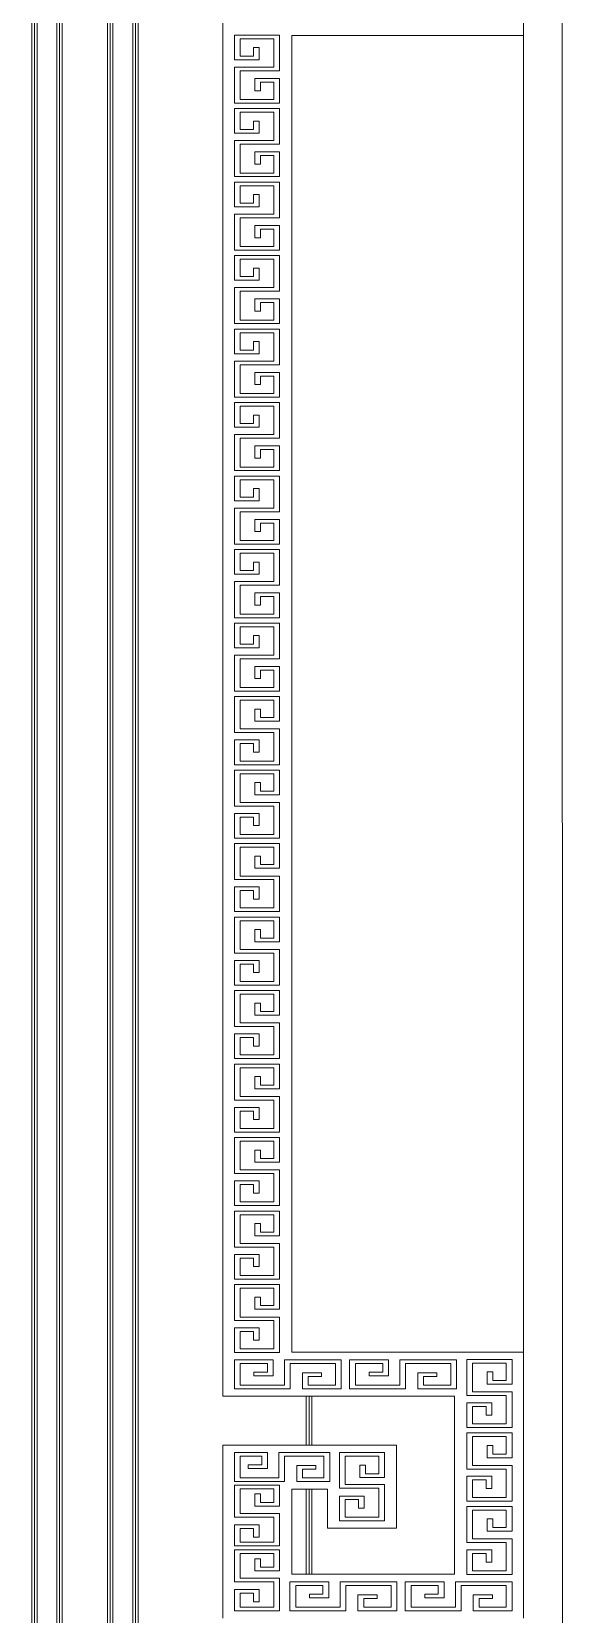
# Model space of a CAD drawing. Extents: x 44111 to 90315, y 4379 to 151689.
# Drawn here: x 62803 to 63059, y 132765 to 133529 of the extents above; entities that cross this region are included whole.
import ezdxf

# ---------------------------------------------------------------- set-up
doc = ezdxf.new("R2010")
doc.units = 0
doc.header["$LTSCALE"] = 1000
doc.header["$MEASUREMENT"] = 0
doc.layers.add('细线', color=8, linetype='Continuous', lineweight=0)

msp = doc.modelspace()

# ---------------------------------------------------------------- linework, layer by layer
at = {"layer": '细线'}
for p, q in [((62803.29, 134379.52), (62803.29, 132092.93)), ((62804.59, 134378.59), (62804.59, 132093.86)), ((62805.88, 132094.78), (62805.88, 134377.67)), ((62815.48, 134371.29), (62815.48, 132101.16)), ((62816.78, 132102.09), (62816.78, 134370.36)), ((62818.07, 132103.02), (62818.07, 134369.43)), ((62839.87, 134354.82), (62839.87, 132117.63)), ((62841.17, 132118.56), (62841.17, 134353.89)), ((62842.46, 132119.49), (62842.46, 134352.96)), ((62852.06, 134346.58), (62852.06, 132125.87)), ((62853.36, 132126.79), (62853.36, 134345.65)), ((62854.66, 132127.72), (62854.66, 134344.73)), ((63059.36, 134258.48), (63059.37, 132210.37)), ((63040.66, 133527.01), (63040.66, 133655.35)), ((62895.58, 133548.22), (62895.58, 132870.25)), ((62901.1, 133527.26), (62922.9, 133527.26)), ((62901.1, 133515.31), (62901.1, 133527.26)), ((62922.9, 133527.26), (62922.9, 133510.04)), ((62903.88, 133525.49), (62903.88, 133517.08)), ((62920.12, 133525.49), (62903.88, 133525.49)), ((62910.34, 133521.22), (62913.09, 133521.22)), ((62910.34, 133517.08), (62910.34, 133521.22)), ((62913.09, 133521.22), (62913.09, 133515.31)), ((62920.12, 133511.81), (62920.12, 133525.49)), ((62928.83, 133527.01), (63040.66, 133527.01)), ((62928.83, 132891.46), (62928.83, 133527.01)), ((63040.66, 132891.46), (63040.66, 133527.01)), ((62913.09, 133515.31), (62901.1, 133515.31)), ((62903.88, 133517.08), (62910.34, 133517.08)), ((62901.1, 133511.81), (62920.12, 133511.81)), ((62901.1, 133494.38), (62901.1, 133511.81)), ((62903.88, 133510.04), (62903.88, 133496.14)), ((62922.9, 133510.04), (62903.88, 133510.04)), ((62910.91, 133506.32), (62922.9, 133506.32)), ((62910.91, 133500.41), (62910.91, 133506.32)), ((62913.68, 133504.55), (62913.68, 133500.41)), ((62920.12, 133504.55), (62913.68, 133504.55)), ((62920.12, 133496.14), (62920.12, 133504.55)), ((62922.9, 133506.32), (62922.9, 133494.38)), ((62913.68, 133500.41), (62910.91, 133500.41)), ((62922.9, 133494.38), (62901.1, 133494.38)), ((62901.1, 133491.77), (62922.9, 133491.77)), ((62901.1, 133479.83), (62901.1, 133491.77)), ((62903.88, 133496.14), (62920.12, 133496.14)), ((62903.88, 133490.01), (62903.88, 133481.6)), ((62920.12, 133490.01), (62903.88, 133490.01)), ((62920.12, 133476.33), (62920.12, 133490.01)), ((62922.9, 133491.77), (62922.9, 133474.56)), ((62903.88, 133481.6), (62910.34, 133481.6)), ((62910.34, 133485.74), (62913.09, 133485.74)), ((62910.34, 133481.6), (62910.34, 133485.74)), ((62913.09, 133485.74), (62913.09, 133479.83)), ((62913.09, 133479.83), (62901.1, 133479.83)), ((62901.1, 133476.33), (62920.12, 133476.33)), ((62901.1, 133458.9), (62901.1, 133476.33)), ((62903.88, 133474.56), (62903.88, 133460.66)), ((62922.9, 133474.56), (62903.88, 133474.56)), ((62910.91, 133470.84), (62922.9, 133470.84)), ((62910.91, 133464.93), (62910.91, 133470.84)), ((62913.68, 133469.07), (62913.68, 133464.93)), ((62920.12, 133469.07), (62913.68, 133469.07)), ((62920.12, 133460.66), (62920.12, 133469.07)), ((62922.9, 133470.84), (62922.9, 133458.9)), ((62922.9, 133458.9), (62901.1, 133458.9)), ((62903.88, 133460.66), (62920.12, 133460.66)), ((62913.68, 133464.93), (62910.91, 133464.93)), ((62901.1, 133456.29), (62922.9, 133456.29)), ((62901.1, 133444.35), (62901.1, 133456.29)), ((62903.88, 133454.52), (62903.88, 133446.12)), ((62920.12, 133454.52), (62903.88, 133454.52)), ((62920.12, 133440.85), (62920.12, 133454.52)), ((62922.9, 133456.29), (62922.9, 133439.08)), ((62913.09, 133444.35), (62901.1, 133444.35)), ((62903.88, 133446.12), (62910.34, 133446.12)), ((62910.34, 133450.26), (62913.09, 133450.26)), ((62910.34, 133446.12), (62910.34, 133450.26)), ((62913.09, 133450.26), (62913.09, 133444.35)), ((62901.1, 133440.85), (62920.12, 133440.85)), ((62901.1, 133423.42), (62901.1, 133440.85)), ((62903.88, 133439.08), (62903.88, 133425.18)), ((62922.9, 133439.08), (62903.88, 133439.08)), ((62910.91, 133435.36), (62922.9, 133435.36)), ((62910.91, 133429.45), (62910.91, 133435.36)), ((62913.68, 133429.45), (62910.91, 133429.45)), ((62913.68, 133433.59), (62913.68, 133429.45)), ((62920.12, 133433.59), (62913.68, 133433.59)), ((62920.12, 133425.18), (62920.12, 133433.59)), ((62922.9, 133435.36), (62922.9, 133423.42)), ((62922.9, 133423.42), (62901.1, 133423.42)), ((62901.1, 133420.81), (62922.9, 133420.81)), ((62901.1, 133408.87), (62901.1, 133420.81)), ((62903.88, 133425.18), (62920.12, 133425.18)), ((62922.9, 133420.81), (62922.9, 133403.6)), ((62903.88, 133419.05), (62903.88, 133410.64)), ((62920.12, 133419.05), (62903.88, 133419.05)), ((62910.34, 133414.78), (62913.09, 133414.78)), ((62910.34, 133410.64), (62910.34, 133414.78)), ((62913.09, 133414.78), (62913.09, 133408.87)), ((62920.12, 133405.37), (62920.12, 133419.05)), ((62913.09, 133408.87), (62901.1, 133408.87)), ((62901.1, 133405.37), (62920.12, 133405.37)), ((62901.1, 133387.94), (62901.1, 133405.37)), ((62903.88, 133410.64), (62910.34, 133410.64)), ((62903.88, 133403.6), (62903.88, 133389.7)), ((62922.9, 133403.6), (62903.88, 133403.6)), ((62910.91, 133399.88), (62922.9, 133399.88)), ((62910.91, 133393.97), (62910.91, 133399.88)), ((62913.68, 133398.11), (62913.68, 133393.97)), ((62920.12, 133398.11), (62913.68, 133398.11)), ((62920.12, 133389.7), (62920.12, 133398.11)), ((62922.9, 133399.88), (62922.9, 133387.94)), ((62903.88, 133389.7), (62920.12, 133389.7)), ((62913.68, 133393.97), (62910.91, 133393.97)), ((62922.9, 133387.94), (62901.1, 133387.94)), ((62901.1, 133385.33), (62922.9, 133385.33)), ((62901.1, 133373.39), (62901.1, 133385.33)), ((62903.88, 133383.57), (62903.88, 133375.16)), ((62920.12, 133383.57), (62903.88, 133383.57)), ((62920.12, 133369.89), (62920.12, 133383.57)), ((62922.9, 133385.33), (62922.9, 133368.12)), ((62903.88, 133375.16), (62910.34, 133375.16)), ((62910.34, 133379.3), (62913.09, 133379.3)), ((62910.34, 133375.16), (62910.34, 133379.3)), ((62913.09, 133379.3), (62913.09, 133373.39)), ((62913.09, 133373.39), (62901.1, 133373.39)), ((62901.1, 133369.89), (62920.12, 133369.89)), ((62901.1, 133352.45), (62901.1, 133369.89)), ((62903.88, 133368.12), (62903.88, 133354.22)), ((62922.9, 133368.12), (62903.88, 133368.12)), ((62910.91, 133364.4), (62922.9, 133364.4)), ((62910.91, 133358.49), (62910.91, 133364.4)), ((62913.68, 133362.63), (62913.68, 133358.49)), ((62920.12, 133362.63), (62913.68, 133362.63)), ((62920.12, 133354.22), (62920.12, 133362.63)), ((62922.9, 133364.4), (62922.9, 133352.45)), ((62922.9, 133352.45), (62901.1, 133352.45)), ((62903.88, 133354.22), (62920.12, 133354.22)), ((62913.68, 133358.49), (62910.91, 133358.49)), ((62901.1, 133349.85), (62922.9, 133349.85)), ((62901.1, 133337.91), (62901.1, 133349.85)), ((62903.88, 133348.08), (62903.88, 133339.68)), ((62920.12, 133348.08), (62903.88, 133348.08)), ((62910.34, 133343.82), (62913.09, 133343.82)), ((62910.34, 133339.68), (62910.34, 133343.82)), ((62913.09, 133343.82), (62913.09, 133337.91)), ((62920.12, 133334.41), (62920.12, 133348.08)), ((62922.9, 133349.85), (62922.9, 133332.64)), ((62913.09, 133337.91), (62901.1, 133337.91)), ((62903.88, 133339.68), (62910.34, 133339.68)), ((62901.1, 133334.41), (62920.12, 133334.41)), ((62901.1, 133316.98), (62901.1, 133334.41)), ((62903.88, 133332.64), (62903.88, 133318.74)), ((62922.9, 133332.64), (62903.88, 133332.64)), ((62910.91, 133328.92), (62922.9, 133328.92)), ((62910.91, 133323.01), (62910.91, 133328.92)), ((62922.9, 133328.92), (62922.9, 133316.98)), ((62913.68, 133323.01), (62910.91, 133323.01)), ((62913.68, 133327.15), (62913.68, 133323.01)), ((62920.12, 133327.15), (62913.68, 133327.15)), ((62920.12, 133318.74), (62920.12, 133327.15)), ((62922.9, 133316.98), (62901.1, 133316.98)), ((62901.1, 133314.37), (62922.9, 133314.37)), ((62901.1, 133302.43), (62901.1, 133314.37)), ((62903.88, 133318.74), (62920.12, 133318.74)), ((62922.9, 133314.37), (62922.9, 133297.16)), ((62903.88, 133312.61), (62903.88, 133304.2)), ((62920.12, 133312.61), (62903.88, 133312.61)), ((62910.34, 133308.34), (62913.09, 133308.34)), ((62910.34, 133304.2), (62910.34, 133308.34)), ((62913.09, 133308.34), (62913.09, 133302.43)), ((62920.12, 133298.93), (62920.12, 133312.61)), ((62913.09, 133302.43), (62901.1, 133302.43)), ((62901.1, 133298.93), (62920.12, 133298.93)), ((62901.1, 133281.49), (62901.1, 133298.93)), ((62903.88, 133304.2), (62910.34, 133304.2)), ((62903.88, 133297.16), (62903.88, 133283.26)), ((62922.9, 133297.16), (62903.88, 133297.16)), ((62910.91, 133293.44), (62922.9, 133293.44)), ((62910.91, 133287.53), (62910.91, 133293.44)), ((62913.68, 133291.67), (62913.68, 133287.53)), ((62920.12, 133291.67), (62913.68, 133291.67)), ((62920.12, 133283.26), (62920.12, 133291.67)), ((62922.9, 133293.44), (62922.9, 133281.49)), ((62903.88, 133283.26), (62920.12, 133283.26)), ((62913.68, 133287.53), (62910.91, 133287.53)), ((62922.9, 133281.49), (62901.1, 133281.49)), ((62901.1, 133278.89), (62922.9, 133278.89)), ((62901.1, 133266.95), (62901.1, 133278.89)), ((62903.88, 133277.12), (62903.88, 133268.72)), ((62920.12, 133277.12), (62903.88, 133277.12)), ((62920.12, 133263.45), (62920.12, 133277.12)), ((62922.9, 133278.89), (62922.9, 133261.68)), ((62903.88, 133268.72), (62910.34, 133268.72)), ((62910.34, 133272.86), (62913.09, 133272.86)), ((62910.34, 133268.72), (62910.34, 133272.86)), ((62913.09, 133272.86), (62913.09, 133266.95)), ((62913.09, 133266.95), (62901.1, 133266.95)), ((62901.1, 133263.45), (62920.12, 133263.45)), ((62901.1, 133246.01), (62901.1, 133263.45)), ((62903.88, 133261.68), (62903.88, 133247.78)), ((62922.9, 133261.68), (62903.88, 133261.68)), ((62910.91, 133257.96), (62922.9, 133257.96)), ((62910.91, 133252.05), (62910.91, 133257.96)), ((62913.68, 133256.19), (62913.68, 133252.05)), ((62920.12, 133256.19), (62913.68, 133256.19)), ((62920.12, 133247.78), (62920.12, 133256.19)), ((62922.9, 133257.96), (62922.9, 133246.01)), ((62922.9, 133246.01), (62901.1, 133246.01)), ((62903.88, 133247.78), (62920.12, 133247.78)), ((62913.68, 133252.05), (62910.91, 133252.05)), ((62901.1, 133243.41), (62922.9, 133243.41)), ((62901.1, 133231.47), (62901.1, 133243.41)), ((62903.88, 133241.64), (62903.88, 133233.24)), ((62920.12, 133241.64), (62903.88, 133241.64)), ((62910.34, 133237.38), (62913.09, 133237.38)), ((62910.34, 133233.24), (62910.34, 133237.38)), ((62913.09, 133237.38), (62913.09, 133231.47)), ((62920.12, 133227.97), (62920.12, 133241.64)), ((62922.9, 133243.41), (62922.9, 133226.2)), ((62913.09, 133231.47), (62901.1, 133231.47)), ((62903.88, 133233.24), (62910.34, 133233.24)), ((62901.1, 133227.97), (62920.12, 133227.97)), ((62901.1, 133210.54), (62901.1, 133227.97)), ((62903.88, 133226.2), (62903.88, 133212.3)), ((62922.9, 133226.2), (62903.88, 133226.2)), ((62910.91, 133222.48), (62922.9, 133222.48)), ((62910.91, 133216.57), (62910.91, 133222.48)), ((62922.9, 133222.48), (62922.9, 133210.54)), ((62913.68, 133216.57), (62910.91, 133216.57)), ((62913.68, 133220.71), (62913.68, 133216.57)), ((62920.12, 133220.71), (62913.68, 133220.71)), ((62920.12, 133212.3), (62920.12, 133220.71)), ((62922.9, 133210.54), (62901.1, 133210.54)), ((62901.1, 133207.93), (62922.9, 133207.93)), ((62901.1, 133190.5), (62901.1, 133207.93)), ((62903.88, 133212.3), (62920.12, 133212.3)), ((62922.9, 133207.93), (62922.9, 133195.99)), ((62903.88, 133206.17), (62903.88, 133192.27)), ((62920.12, 133206.17), (62903.88, 133206.17)), ((62910.91, 133195.99), (62910.91, 133201.9)), ((62910.91, 133201.9), (62913.68, 133201.9)), ((62913.68, 133201.9), (62913.68, 133197.76)), ((62920.12, 133197.76), (62920.12, 133206.17)), ((62903.88, 133192.27), (62922.9, 133192.27)), ((62922.9, 133195.99), (62910.91, 133195.99)), ((62913.68, 133197.76), (62920.12, 133197.76)), ((62922.9, 133192.27), (62922.9, 133175.05)), ((62920.12, 133190.5), (62901.1, 133190.5)), ((62901.1, 133187), (62913.09, 133187)), ((62901.1, 133175.05), (62901.1, 133187)), ((62903.88, 133185.23), (62903.88, 133176.82)), ((62910.34, 133185.23), (62903.88, 133185.23)), ((62910.34, 133181.09), (62910.34, 133185.23)), ((62913.09, 133187), (62913.09, 133181.09)), ((62920.12, 133176.82), (62920.12, 133190.5)), ((62903.88, 133176.82), (62920.12, 133176.82)), ((62913.09, 133181.09), (62910.34, 133181.09)), ((62922.9, 133175.05), (62901.1, 133175.05)), ((62901.1, 133172.45), (62922.9, 133172.45)), ((62901.1, 133155.02), (62901.1, 133172.45)), ((62903.88, 133170.68), (62903.88, 133156.79)), ((62920.12, 133170.68), (62903.88, 133170.68)), ((62920.12, 133162.28), (62920.12, 133170.68)), ((62922.9, 133172.45), (62922.9, 133160.51)), ((62910.91, 133160.51), (62910.91, 133166.42)), ((62910.91, 133166.42), (62913.68, 133166.42)), ((62922.9, 133160.51), (62910.91, 133160.51)), ((62913.68, 133166.42), (62913.68, 133162.28)), ((62913.68, 133162.28), (62920.12, 133162.28)), ((62920.12, 133155.02), (62901.1, 133155.02)), ((62903.88, 133156.79), (62922.9, 133156.79)), ((62920.12, 133141.34), (62920.12, 133155.02)), ((62922.9, 133156.79), (62922.9, 133139.57)), ((62901.1, 133151.52), (62913.09, 133151.52)), ((62901.1, 133139.57), (62901.1, 133151.52)), ((62903.88, 133149.75), (62903.88, 133141.34)), ((62910.34, 133149.75), (62903.88, 133149.75)), ((62910.34, 133145.61), (62910.34, 133149.75)), ((62913.09, 133145.61), (62910.34, 133145.61)), ((62913.09, 133151.52), (62913.09, 133145.61)), ((62922.9, 133139.57), (62901.1, 133139.57)), ((62903.88, 133141.34), (62920.12, 133141.34)), ((62901.1, 133136.97), (62922.9, 133136.97)), ((62901.1, 133119.54), (62901.1, 133136.97)), ((62903.88, 133135.2), (62903.88, 133121.3)), ((62920.12, 133135.2), (62903.88, 133135.2)), ((62910.91, 133125.03), (62910.91, 133130.94)), ((62910.91, 133130.94), (62913.68, 133130.94)), ((62913.68, 133130.94), (62913.68, 133126.79)), ((62920.12, 133126.79), (62920.12, 133135.2)), ((62922.9, 133136.97), (62922.9, 133125.03)), ((62922.9, 133125.03), (62910.91, 133125.03)), ((62913.68, 133126.79), (62920.12, 133126.79)), ((62920.12, 133119.54), (62901.1, 133119.54)), ((62901.1, 133116.04), (62913.09, 133116.04)), ((62901.1, 133104.09), (62901.1, 133116.04)), ((62903.88, 133121.3), (62922.9, 133121.3)), ((62913.09, 133116.04), (62913.09, 133110.13)), ((62920.12, 133105.86), (62920.12, 133119.54)), ((62922.9, 133121.3), (62922.9, 133104.09)), ((62903.88, 133114.27), (62903.88, 133105.86)), ((62910.34, 133114.27), (62903.88, 133114.27)), ((62910.34, 133110.13), (62910.34, 133114.27)), ((62913.09, 133110.13), (62910.34, 133110.13)), ((62922.9, 133104.09), (62901.1, 133104.09)), ((62901.1, 133101.49), (62922.9, 133101.49)), ((62901.1, 133084.06), (62901.1, 133101.49)), ((62903.88, 133105.86), (62920.12, 133105.86)), ((62903.88, 133099.72), (62903.88, 133085.83)), ((62920.12, 133099.72), (62903.88, 133099.72)), ((62920.12, 133091.32), (62920.12, 133099.72)), ((62922.9, 133101.49), (62922.9, 133089.55)), ((62910.91, 133089.55), (62910.91, 133095.46)), ((62910.91, 133095.46), (62913.68, 133095.46)), ((62913.68, 133095.46), (62913.68, 133091.32)), ((62920.12, 133084.06), (62901.1, 133084.06)), ((62903.88, 133085.83), (62922.9, 133085.83)), ((62922.9, 133089.55), (62910.91, 133089.55)), ((62913.68, 133091.32), (62920.12, 133091.32)), ((62920.12, 133070.38), (62920.12, 133084.06)), ((62922.9, 133085.83), (62922.9, 133068.61)), ((62901.1, 133080.56), (62913.09, 133080.56)), ((62901.1, 133068.61), (62901.1, 133080.56)), ((62903.88, 133078.79), (62903.88, 133070.38)), ((62910.34, 133078.79), (62903.88, 133078.79)), ((62910.34, 133074.65), (62910.34, 133078.79)), ((62913.09, 133080.56), (62913.09, 133074.65)), ((62903.88, 133070.38), (62920.12, 133070.38)), ((62913.09, 133074.65), (62910.34, 133074.65)), ((62922.9, 133068.61), (62901.1, 133068.61)), ((62901.1, 133066.01), (62922.9, 133066.01)), ((62901.1, 133048.58), (62901.1, 133066.01)), ((62903.88, 133064.24), (62903.88, 133050.35)), ((62920.12, 133064.24), (62903.88, 133064.24)), ((62920.12, 133055.84), (62920.12, 133064.24)), ((62922.9, 133066.01), (62922.9, 133054.07)), ((62910.91, 133054.07), (62910.91, 133059.97)), ((62910.91, 133059.97), (62913.68, 133059.97)), ((62922.9, 133054.07), (62910.91, 133054.07)), ((62913.68, 133059.97), (62913.68, 133055.84)), ((62913.68, 133055.84), (62920.12, 133055.84)), ((62920.12, 133048.58), (62901.1, 133048.58)), ((62903.88, 133050.35), (62922.9, 133050.35)), ((62920.12, 133034.9), (62920.12, 133048.58)), ((62922.9, 133050.35), (62922.9, 133033.13)), ((62901.1, 133045.08), (62913.09, 133045.08)), ((62901.1, 133033.13), (62901.1, 133045.08)), ((62903.88, 133043.31), (62903.88, 133034.9)), ((62910.34, 133043.31), (62903.88, 133043.31)), ((62910.34, 133039.17), (62910.34, 133043.31)), ((62913.09, 133039.17), (62910.34, 133039.17)), ((62913.09, 133045.08), (62913.09, 133039.17)), ((62922.9, 133033.13), (62901.1, 133033.13)), ((62901.1, 133030.53), (62922.9, 133030.53)), ((62901.1, 133013.1), (62901.1, 133030.53)), ((62903.88, 133034.9), (62920.12, 133034.9)), ((62922.9, 133030.53), (62922.9, 133018.59)), ((62903.88, 133028.76), (62903.88, 133014.86)), ((62920.12, 133028.76), (62903.88, 133028.76)), ((62910.91, 133018.59), (62910.91, 133024.5)), ((62910.91, 133024.5), (62913.68, 133024.5)), ((62913.68, 133024.5), (62913.68, 133020.35)), ((62920.12, 133020.35), (62920.12, 133028.76)), ((62922.9, 133018.59), (62910.91, 133018.59)), ((62913.68, 133020.35), (62920.12, 133020.35)), ((62920.12, 133013.1), (62901.1, 133013.1)), ((62901.1, 133009.59), (62913.09, 133009.59)), ((62901.1, 132997.65), (62901.1, 133009.59)), ((62903.88, 133014.86), (62922.9, 133014.86)), ((62903.88, 133007.83), (62903.88, 132999.42)), ((62910.34, 133007.83), (62903.88, 133007.83)), ((62910.34, 133003.69), (62910.34, 133007.83)), ((62913.09, 133009.59), (62913.09, 133003.69)), ((62920.12, 132999.42), (62920.12, 133013.1)), ((62922.9, 133014.86), (62922.9, 132997.65)), ((62913.09, 133003.69), (62910.34, 133003.69)), ((62922.9, 132997.65), (62901.1, 132997.65)), ((62901.1, 132995.05), (62922.9, 132995.05)), ((62901.1, 132977.62), (62901.1, 132995.05)), ((62903.88, 132999.42), (62920.12, 132999.42)), ((62903.88, 132993.28), (62903.88, 132979.39)), ((62920.12, 132993.28), (62903.88, 132993.28)), ((62920.12, 132984.88), (62920.12, 132993.28)), ((62922.9, 132995.05), (62922.9, 132983.11)), ((62910.91, 132983.11), (62910.91, 132989.02)), ((62910.91, 132989.02), (62913.68, 132989.02)), ((62913.68, 132989.02), (62913.68, 132984.88)), ((62913.68, 132984.88), (62920.12, 132984.88)), ((62920.12, 132977.62), (62901.1, 132977.62)), ((62903.88, 132979.39), (62922.9, 132979.39)), ((62922.9, 132983.11), (62910.91, 132983.11)), ((62920.12, 132963.94), (62920.12, 132977.62)), ((62922.9, 132979.39), (62922.9, 132962.17)), ((62901.1, 132974.12), (62913.09, 132974.12)), ((62901.1, 132962.17), (62901.1, 132974.12)), ((62903.88, 132972.35), (62903.88, 132963.94)), ((62910.34, 132972.35), (62903.88, 132972.35)), ((62910.34, 132968.21), (62910.34, 132972.35)), ((62913.09, 132974.12), (62913.09, 132968.21)), ((62922.9, 132962.17), (62901.1, 132962.17)), ((62903.88, 132963.94), (62920.12, 132963.94)), ((62913.09, 132968.21), (62910.34, 132968.21)), ((62901.1, 132959.57), (62922.9, 132959.57)), ((62901.1, 132942.14), (62901.1, 132959.57)), ((62903.88, 132957.8), (62903.88, 132943.9)), ((62920.12, 132957.8), (62903.88, 132957.8)), ((62920.12, 132949.39), (62920.12, 132957.8)), ((62922.9, 132959.57), (62922.9, 132947.63)), ((62910.91, 132947.63), (62910.91, 132953.53)), ((62910.91, 132953.53), (62913.68, 132953.53)), ((62922.9, 132947.63), (62910.91, 132947.63)), ((62913.68, 132953.53), (62913.68, 132949.39)), ((62913.68, 132949.39), (62920.12, 132949.39)), ((62920.12, 132942.14), (62901.1, 132942.14)), ((62903.88, 132943.9), (62922.9, 132943.9)), ((62920.12, 132928.46), (62920.12, 132942.14)), ((62922.9, 132943.9), (62922.9, 132926.69)), ((62901.1, 132938.64), (62913.09, 132938.64)), ((62901.1, 132926.69), (62901.1, 132938.64)), ((62903.88, 132936.87), (62903.88, 132928.46)), ((62910.34, 132936.87), (62903.88, 132936.87)), ((62910.34, 132932.73), (62910.34, 132936.87)), ((62913.09, 132932.73), (62910.34, 132932.73)), ((62913.09, 132938.64), (62913.09, 132932.73)), ((62922.9, 132926.69), (62901.1, 132926.69)), ((62901.1, 132924.09), (62922.9, 132924.09)), ((62901.1, 132906.66), (62901.1, 132924.09)), ((62903.88, 132928.46), (62920.12, 132928.46)), ((62922.9, 132924.09), (62922.9, 132912.15)), ((62903.88, 132922.32), (62903.88, 132908.42)), ((62920.12, 132922.32), (62903.88, 132922.32)), ((62910.91, 132912.15), (62910.91, 132918.06)), ((62910.91, 132918.06), (62913.68, 132918.06)), ((62913.68, 132918.06), (62913.68, 132913.91)), ((62920.12, 132913.91), (62920.12, 132922.32)), ((62903.88, 132908.42), (62922.9, 132908.42)), ((62922.9, 132912.15), (62910.91, 132912.15)), ((62913.68, 132913.91), (62920.12, 132913.91)), ((62922.9, 132908.42), (62922.9, 132891.21)), ((62920.12, 132906.66), (62901.1, 132906.66)), ((62901.1, 132903.15), (62913.09, 132903.15)), ((62901.1, 132891.21), (62901.1, 132903.15)), ((62903.88, 132901.39), (62903.88, 132892.98)), ((62910.34, 132901.39), (62903.88, 132901.39)), ((62910.34, 132897.25), (62910.34, 132901.39)), ((62913.09, 132903.15), (62913.09, 132897.25)), ((62920.12, 132892.98), (62920.12, 132906.66)), ((62903.88, 132892.98), (62920.12, 132892.98)), ((62913.09, 132897.25), (62910.34, 132897.25)), ((62922.9, 132891.21), (62901.1, 132891.21)), ((62901.1, 132887.68), (62919.85, 132887.68)), ((62901.1, 132873.78), (62901.1, 132887.68)), ((62903.88, 132885.91), (62903.88, 132875.55)), ((62917.07, 132885.91), (62903.88, 132885.91)), ((62917.07, 132881.8), (62917.07, 132885.91)), ((62919.85, 132887.68), (62919.85, 132880.03)), ((62925.33, 132887.68), (62952.67, 132887.68)), ((62925.33, 132875.55), (62925.33, 132887.68)), ((62928.11, 132885.91), (62928.11, 132873.78)), ((62949.9, 132885.91), (62928.11, 132885.91)), ((63040.66, 132891.46), (62928.83, 132891.46)), ((62949.9, 132875.55), (62949.9, 132885.91)), ((62952.67, 132887.68), (62952.67, 132873.78)), ((62956.74, 132887.68), (62975.46, 132887.68)), ((62956.74, 132873.78), (62956.74, 132887.68)), ((62959.52, 132885.91), (62959.52, 132875.55)), ((62972.71, 132885.91), (62959.52, 132885.91)), ((62972.71, 132881.8), (62972.71, 132885.91)), ((62975.46, 132887.68), (62975.46, 132880.03)), ((62980.97, 132887.68), (63008.31, 132887.68)), ((62980.97, 132875.55), (62980.97, 132887.68)), ((62983.74, 132885.91), (62983.74, 132873.78)), ((63005.54, 132885.91), (62983.74, 132885.91)), ((63005.54, 132875.55), (63005.54, 132885.91)), ((63008.31, 132887.68), (63008.31, 132873.78)), ((63013.32, 132887.92), (63035.11, 132887.92)), ((63013.32, 132870.49), (63013.32, 132887.92)), ((63016.09, 132886.15), (63016.09, 132872.26)), ((63032.33, 132886.15), (63016.09, 132886.15)), ((63032.33, 132877.75), (63032.33, 132886.15)), ((63035.11, 132887.92), (63035.11, 132875.98)), ((63040.66, 132763.12), (63040.66, 132891.46)), ((62910.57, 132881.8), (62917.07, 132881.8)), ((62910.57, 132880.03), (62910.57, 132881.8)), ((62919.85, 132880.03), (62910.57, 132880.03)), ((62933.93, 132881.43), (62943.21, 132881.43)), ((62933.93, 132873.78), (62933.93, 132881.43)), ((62936.7, 132879.66), (62936.7, 132875.55)), ((62943.21, 132879.66), (62936.7, 132879.66)), ((62943.21, 132881.43), (62943.21, 132879.66)), ((62966.21, 132881.8), (62972.71, 132881.8)), ((62966.21, 132880.03), (62966.21, 132881.8)), ((62975.46, 132880.03), (62966.21, 132880.03)), ((62989.57, 132881.43), (62998.85, 132881.43)), ((62989.57, 132873.78), (62989.57, 132881.43)), ((62992.34, 132879.66), (62992.34, 132875.55)), ((62998.85, 132879.66), (62992.34, 132879.66)), ((62998.85, 132881.43), (62998.85, 132879.66)), ((63023.12, 132875.98), (63023.12, 132881.89)), ((63023.12, 132881.89), (63025.89, 132881.89)), ((63025.89, 132881.89), (63025.89, 132877.75)), ((63025.89, 132877.75), (63032.33, 132877.75)), ((62895.58, 132870.25), (62935.82, 132870.25)), ((62928.11, 132873.78), (62901.1, 132873.78)), ((62903.88, 132875.55), (62925.33, 132875.55)), ((62952.67, 132873.78), (62933.93, 132873.78)), ((62935.82, 132870.25), (62935.82, 132846.48)), ((62935.82, 132870.25), (62937.12, 132870.25)), ((62936.7, 132875.55), (62949.9, 132875.55)), ((62937.12, 132870.25), (62937.12, 132846.48)), ((62937.12, 132870.25), (62938.41, 132870.25)), ((62938.41, 132846.48), (62938.41, 132870.25)), ((62938.41, 132870.25), (63007.4, 132870.25)), ((62983.74, 132873.78), (62956.74, 132873.78)), ((62959.52, 132875.55), (62980.97, 132875.55)), ((63008.31, 132873.78), (62989.57, 132873.78)), ((62992.34, 132875.55), (63005.54, 132875.55)), ((63007.4, 132870.25), (63007.4, 132784.33)), ((63032.33, 132870.49), (63013.32, 132870.49)), ((63016.09, 132872.26), (63035.11, 132872.26)), ((63035.11, 132875.98), (63023.12, 132875.98)), ((63032.33, 132856.81), (63032.33, 132870.49)), ((63035.11, 132872.26), (63035.11, 132855.04)), ((63013.32, 132866.99), (63025.3, 132866.99)), ((63013.32, 132855.04), (63013.32, 132866.99)), ((63016.09, 132865.22), (63016.09, 132856.81)), ((63022.55, 132865.22), (63016.09, 132865.22)), ((63022.55, 132861.08), (63022.55, 132865.22)), ((63025.3, 132866.99), (63025.3, 132861.08)), ((63035.11, 132855.04), (63013.32, 132855.04)), ((63016.09, 132856.81), (63032.33, 132856.81)), ((63025.3, 132861.08), (63022.55, 132861.08)), ((63013.32, 132852.44), (63035.11, 132852.44)), ((63013.32, 132835.01), (63013.32, 132852.44)), ((63016.09, 132850.67), (63016.09, 132836.77)), ((63032.33, 132850.67), (63016.09, 132850.67)), ((63032.33, 132842.26), (63032.33, 132850.67)), ((63035.11, 132852.44), (63035.11, 132840.5)), ((62895.58, 132846.48), (62895.58, 132763.12)), ((62935.82, 132846.48), (62895.58, 132846.48)), ((62901.1, 132842.95), (62917.07, 132842.95)), ((62901.1, 132829.05), (62901.1, 132842.95)), ((62903.88, 132841.18), (62903.88, 132830.82)), ((62914.3, 132841.18), (62903.88, 132841.18)), ((62914.3, 132837.07), (62914.3, 132841.18)), ((62917.07, 132842.95), (62917.07, 132835.3)), ((62922.56, 132842.95), (62947.12, 132842.95)), ((62922.56, 132830.82), (62922.56, 132842.95)), ((62925.33, 132841.18), (62925.33, 132829.05)), ((62944.35, 132841.18), (62925.33, 132841.18)), ((62937.12, 132846.48), (62935.82, 132846.48)), ((62938.41, 132846.48), (62937.12, 132846.48)), ((62979.31, 132846.48), (62938.41, 132846.48)), ((62944.35, 132830.82), (62944.35, 132841.18)), ((62947.12, 132842.95), (62947.12, 132829.05)), ((62951.78, 132842.95), (62973.58, 132842.95)), ((62951.78, 132825.74), (62951.78, 132842.95)), ((62954.56, 132841.18), (62954.56, 132827.5)), ((62970.8, 132841.18), (62954.56, 132841.18)), ((62970.8, 132832.77), (62970.8, 132841.18)), ((62973.58, 132842.95), (62973.58, 132831.01)), ((62979.31, 132806.54), (62979.31, 132846.48)), ((63023.12, 132840.5), (63023.12, 132846.41)), ((63023.12, 132846.41), (63025.89, 132846.41)), ((63035.11, 132840.5), (63023.12, 132840.5)), ((63025.89, 132846.41), (63025.89, 132842.26)), ((63025.89, 132842.26), (63032.33, 132842.26)), ((62907.79, 132837.07), (62914.3, 132837.07)), ((62907.79, 132835.3), (62907.79, 132837.07)), ((62917.07, 132835.3), (62907.79, 132835.3)), ((62931.18, 132836.7), (62940.43, 132836.7)), ((62931.18, 132829.05), (62931.18, 132836.7)), ((62933.93, 132834.93), (62933.93, 132830.82)), ((62940.43, 132834.93), (62933.93, 132834.93)), ((62940.43, 132836.7), (62940.43, 132834.93)), ((62961.59, 132836.92), (62964.36, 132836.92)), ((62961.59, 132831.01), (62961.59, 132836.92)), ((62964.36, 132836.92), (62964.36, 132832.77)), ((62964.36, 132832.77), (62970.8, 132832.77)), ((63032.33, 132835.01), (63013.32, 132835.01)), ((63016.09, 132836.77), (63035.11, 132836.77)), ((63032.33, 132821.33), (63032.33, 132835.01)), ((63035.11, 132836.77), (63035.11, 132819.56)), ((62925.33, 132829.05), (62901.1, 132829.05)), ((62901.1, 132827.29), (62922.9, 132827.29)), ((62901.1, 132811.84), (62901.1, 132827.29)), ((62903.88, 132830.82), (62922.56, 132830.82)), ((62903.88, 132825.52), (62903.88, 132813.61)), ((62920.12, 132825.52), (62903.88, 132825.52)), ((62920.12, 132818.88), (62920.12, 132825.52)), ((62922.9, 132827.29), (62922.9, 132817.11)), ((62928.83, 132784.33), (62928.83, 132825.27)), ((62928.83, 132825.27), (62935.82, 132825.27)), ((62947.12, 132829.05), (62931.18, 132829.05)), ((62933.93, 132830.82), (62944.35, 132830.82)), ((62935.82, 132825.27), (62935.82, 132784.33)), ((62935.82, 132825.27), (62937.12, 132825.27)), ((62937.12, 132825.27), (62937.12, 132784.33)), ((62937.12, 132825.27), (62938.41, 132825.27)), ((62938.41, 132784.33), (62938.41, 132825.27)), ((62938.41, 132825.27), (62946.05, 132825.27)), ((62946.05, 132825.27), (62946.05, 132806.54)), ((62970.8, 132825.74), (62951.78, 132825.74)), ((62954.56, 132827.5), (62973.58, 132827.5)), ((62973.58, 132831.01), (62961.59, 132831.01)), ((62970.8, 132811.84), (62970.8, 132825.74)), ((62973.58, 132827.5), (62973.58, 132810.07)), ((63013.32, 132831.51), (63025.3, 132831.51)), ((63013.32, 132819.56), (63013.32, 132831.51)), ((63016.09, 132829.74), (63016.09, 132821.33)), ((63022.55, 132829.74), (63016.09, 132829.74)), ((63022.55, 132825.6), (63022.55, 132829.74)), ((63025.3, 132825.6), (63022.55, 132825.6)), ((63025.3, 132831.51), (63025.3, 132825.6)), ((62910.91, 132823.02), (62913.68, 132823.02)), ((62910.91, 132817.11), (62910.91, 132823.02)), ((62922.9, 132817.11), (62910.91, 132817.11)), ((62913.68, 132823.02), (62913.68, 132818.88)), ((62913.68, 132818.88), (62920.12, 132818.88)), ((62951.78, 132822.01), (62963.77, 132822.01)), ((62951.78, 132810.07), (62951.78, 132822.01)), ((62954.56, 132820.25), (62954.56, 132811.84)), ((62961, 132820.25), (62954.56, 132820.25)), ((62961, 132816.11), (62961, 132820.25)), ((62963.77, 132822.01), (62963.77, 132816.11)), ((63035.11, 132819.56), (63013.32, 132819.56)), ((63013.32, 132816.96), (63035.11, 132816.96)), ((63013.32, 132799.53), (63013.32, 132816.96)), ((63016.09, 132821.33), (63032.33, 132821.33)), ((63035.11, 132816.96), (63035.11, 132805.02)), ((62920.12, 132811.84), (62901.1, 132811.84)), ((62903.88, 132813.61), (62922.9, 132813.61)), ((62920.12, 132799.71), (62920.12, 132811.84)), ((62922.9, 132813.61), (62922.9, 132797.94)), ((62973.58, 132810.07), (62951.78, 132810.07)), ((62954.56, 132811.84), (62970.8, 132811.84)), ((62963.77, 132816.11), (62961, 132816.11)), ((63016.09, 132815.19), (63016.09, 132801.29)), ((63032.33, 132815.19), (63016.09, 132815.19)), ((63023.12, 132805.02), (63023.12, 132810.93)), ((63023.12, 132810.93), (63025.89, 132810.93)), ((63025.89, 132810.93), (63025.89, 132806.79)), ((63032.33, 132806.79), (63032.33, 132815.19)), ((62901.1, 132808.12), (62913.09, 132808.12)), ((62901.1, 132797.94), (62901.1, 132808.12)), ((62903.88, 132806.35), (62903.88, 132799.71)), ((62910.34, 132806.35), (62903.88, 132806.35)), ((62910.34, 132802.21), (62910.34, 132806.35)), ((62913.09, 132802.21), (62910.34, 132802.21)), ((62913.09, 132808.12), (62913.09, 132802.21)), ((62946.05, 132806.54), (62979.31, 132806.54)), ((63016.09, 132801.29), (63035.11, 132801.29)), ((63035.11, 132805.02), (63023.12, 132805.02)), ((63025.89, 132806.79), (63032.33, 132806.79)), ((63035.11, 132801.29), (63035.11, 132784.08)), ((62922.9, 132797.94), (62901.1, 132797.94)), ((62901.1, 132795.99), (62922.9, 132795.99)), ((62901.1, 132780.55), (62901.1, 132795.99)), ((62903.88, 132799.71), (62920.12, 132799.71)), ((62903.88, 132794.23), (62903.88, 132782.32)), ((62920.12, 132794.23), (62903.88, 132794.23)), ((62920.12, 132787.59), (62920.12, 132794.23)), ((62922.9, 132795.99), (62922.9, 132785.82)), ((63032.33, 132799.53), (63013.32, 132799.53)), ((63013.32, 132796.03), (63025.3, 132796.03)), ((63013.32, 132784.08), (63013.32, 132796.03)), ((63016.09, 132794.26), (63016.09, 132785.85)), ((63022.55, 132794.26), (63016.09, 132794.26)), ((63022.55, 132790.12), (63022.55, 132794.26)), ((63025.3, 132796.03), (63025.3, 132790.12)), ((63032.33, 132785.85), (63032.33, 132799.53)), ((62910.91, 132791.73), (62913.68, 132791.73)), ((62910.91, 132785.82), (62910.91, 132791.73)), ((62913.68, 132791.73), (62913.68, 132787.59)), ((62913.68, 132787.59), (62920.12, 132787.59)), ((63025.3, 132790.12), (63022.55, 132790.12)), ((62920.12, 132780.55), (62901.1, 132780.55)), ((62903.88, 132782.32), (62922.9, 132782.32)), ((62922.9, 132785.82), (62910.91, 132785.82)), ((62920.12, 132768.42), (62920.12, 132780.55)), ((62922.9, 132782.32), (62922.9, 132766.65)), ((62927.92, 132780.55), (62946.64, 132780.55)), ((62927.92, 132766.65), (62927.92, 132780.55)), ((62935.82, 132784.33), (62928.83, 132784.33)), ((62930.7, 132778.78), (62930.7, 132768.42)), ((62943.87, 132778.78), (62930.7, 132778.78)), ((62937.12, 132784.33), (62935.82, 132784.33)), ((62938.41, 132784.33), (62937.12, 132784.33)), ((63007.4, 132784.33), (62938.41, 132784.33)), ((62943.87, 132774.67), (62943.87, 132778.78)), ((62946.64, 132780.55), (62946.64, 132772.9)), ((62952.15, 132780.55), (62979.47, 132780.55)), ((62952.15, 132768.42), (62952.15, 132780.55)), ((62954.9, 132778.78), (62954.9, 132766.65)), ((62976.72, 132778.78), (62954.9, 132778.78)), ((62976.72, 132768.42), (62976.72, 132778.78)), ((62979.47, 132780.55), (62979.47, 132766.65)), ((62983.56, 132780.55), (63002.28, 132780.55)), ((62983.56, 132766.65), (62983.56, 132780.55)), ((62986.34, 132778.78), (62986.34, 132768.42)), ((62999.51, 132778.78), (62986.34, 132778.78)), ((62999.51, 132774.67), (62999.51, 132778.78)), ((63002.28, 132780.55), (63002.28, 132772.9)), ((63007.76, 132780.55), (63035.11, 132780.55)), ((63007.76, 132768.42), (63007.76, 132780.55)), ((63010.54, 132778.78), (63010.54, 132766.65)), ((63032.33, 132778.78), (63010.54, 132778.78)), ((63035.11, 132784.08), (63013.32, 132784.08)), ((63016.09, 132785.85), (63032.33, 132785.85)), ((63032.33, 132768.42), (63032.33, 132778.78)), ((63035.11, 132780.55), (63035.11, 132766.65)), ((62901.1, 132776.83), (62913.09, 132776.83)), ((62901.1, 132766.65), (62901.1, 132776.83)), ((62903.88, 132775.06), (62903.88, 132768.42)), ((62910.34, 132775.06), (62903.88, 132775.06)), ((62910.34, 132770.92), (62910.34, 132775.06)), ((62913.09, 132770.92), (62910.34, 132770.92)), ((62913.09, 132776.83), (62913.09, 132770.92)), ((62937.39, 132774.67), (62943.87, 132774.67)), ((62937.39, 132772.9), (62937.39, 132774.67)), ((62946.64, 132772.9), (62937.39, 132772.9)), ((62960.75, 132774.3), (62970.01, 132774.3)), ((62960.75, 132766.65), (62960.75, 132774.3)), ((62963.52, 132772.53), (62963.52, 132768.42)), ((62970.01, 132772.53), (62963.52, 132772.53)), ((62970.01, 132774.3), (62970.01, 132772.53)), ((62993.02, 132774.67), (62999.51, 132774.67)), ((62993.02, 132772.9), (62993.02, 132774.67)), ((63002.28, 132772.9), (62993.02, 132772.9)), ((63016.39, 132774.3), (63025.64, 132774.3)), ((63016.39, 132766.65), (63016.39, 132774.3)), ((63019.16, 132772.53), (63019.16, 132768.42)), ((63025.64, 132772.53), (63019.16, 132772.53)), ((63025.64, 132774.3), (63025.64, 132772.53)), ((62922.9, 132766.65), (62901.1, 132766.65)), ((62903.88, 132768.42), (62920.12, 132768.42)), ((62954.9, 132766.65), (62927.92, 132766.65)), ((62930.7, 132768.42), (62952.15, 132768.42)), ((62979.47, 132766.65), (62960.75, 132766.65)), ((62963.52, 132768.42), (62976.72, 132768.42)), ((63010.54, 132766.65), (62983.56, 132766.65)), ((62986.34, 132768.42), (63007.76, 132768.42)), ((63035.11, 132766.65), (63016.39, 132766.65)), ((63019.16, 132768.42), (63032.33, 132768.42))]:
    msp.add_line(p, q, dxfattribs=at)

doc.saveas('drawing.dxf')
